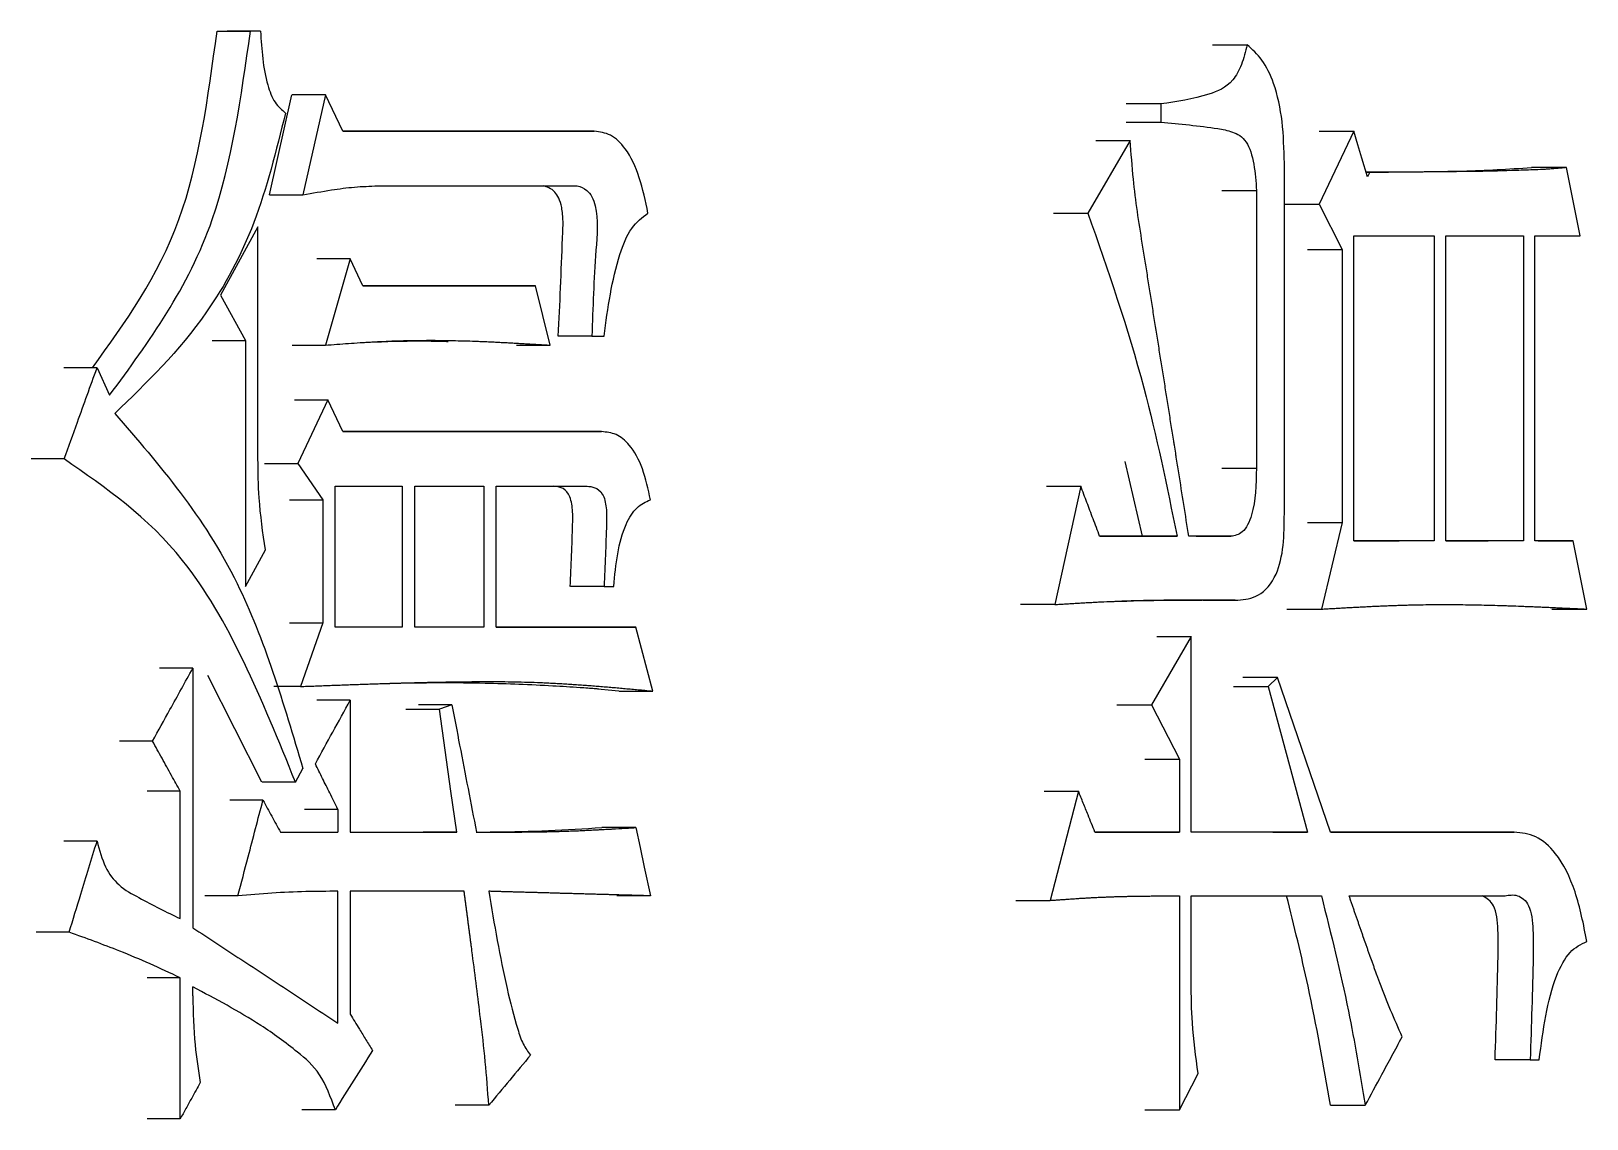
# Model space of a CAD drawing. Header units: millimetres. Extents: x 2136 to 4572, y 748 to 2471.
# Drawn here: x 3176.534 to 3180.233, y 1006.322 to 1008.907 of the extents above; entities that cross this region are included whole.
import ezdxf

# ---------------------------------------------------------------- set-up
doc = ezdxf.new("R2010")
doc.units = ezdxf.units.MM

msp = doc.modelspace()

# ---------------------------------------------------------------- linework, layer by layer
at = {"color": 7, "linetype": 'Continuous', "lineweight": 25}
for p, q in [((3176.9762, 1008.9072), (3177.0553, 1008.9072)), ((3177.0791, 1008.9072), (3177, 1008.9072)), ((3177.0791, 1008.9072), (3177.0553, 1008.9072)), ((3179.3431, 1008.8748), (3179.4253, 1008.8748)), ((3177.1005, 1008.5178), (3177.1537, 1008.7558)), ((3177.2334, 1008.7558), (3177.1541, 1008.7558)), ((3177.2334, 1008.7558), (3177.18, 1008.5178)), ((3177.2748, 1008.6693), (3177.2334, 1008.7558)), ((3179.2199, 1008.7342), (3179.138, 1008.7342)), ((3179.2199, 1008.7342), (3179.2199, 1008.6909)), ((3179.138, 1008.6909), (3179.2199, 1008.6909)), ((3177.8729, 1008.6693), (3177.2748, 1008.6693)), ((3177.2748, 1008.6693), (3177.7924, 1008.6693)), ((3177.7929, 1008.6693), (3177.8729, 1008.6693)), ((3179.1473, 1008.6476), (3179.0466, 1008.4746)), ((3179.0655, 1008.6476), (3179.1473, 1008.6476)), ((3179.5963, 1008.6693), (3179.6789, 1008.6693)), ((3179.6789, 1008.6693), (3179.5964, 1008.4962)), ((3179.5138, 1007.7606), (3179.5138, 1008.5936)), ((3179.7173, 1008.5719), (3179.7085, 1008.5719)), ((3179.7173, 1008.5719), (3179.7118, 1008.5611)), ((3180.1847, 1008.5828), (3180.1013, 1008.5828)), ((3180.2171, 1008.4205), (3180.1847, 1008.5828)), ((3177.3575, 1008.5394), (3177.8322, 1008.5395)), ((3179.3653, 1008.5286), (3179.4475, 1008.5286)), ((3179.4475, 1008.5286), (3179.4475, 1007.8688)), ((3177.1009, 1008.5178), (3177.18, 1008.5178)), ((3179.514, 1008.4962), (3179.5964, 1008.4962)), ((3179.5964, 1008.4962), (3179.6514, 1008.388)), ((3178.965, 1008.4746), (3179.0466, 1008.4746)), ((3177.0731, 1008.4421), (3176.9838, 1008.2798)), ((3177.0731, 1007.8904), (3177.0731, 1008.4421)), ((3179.6789, 1007.6957), (3179.6789, 1008.4205)), ((3179.6789, 1008.4205), (3179.8703, 1008.4205)), ((3179.8703, 1008.4205), (3179.8703, 1007.6957)), ((3179.8975, 1007.6957), (3179.8975, 1008.4205)), ((3179.8975, 1008.4205), (3180.0821, 1008.4205)), ((3180.0821, 1008.4205), (3180.0821, 1007.6957)), ((3180.1092, 1007.6957), (3180.1092, 1008.4205)), ((3180.1092, 1008.4205), (3180.2171, 1008.4205)), ((3179.5689, 1008.388), (3179.6514, 1008.388)), ((3179.6514, 1008.388), (3179.6514, 1007.739)), ((3177.2925, 1008.3664), (3177.2132, 1008.3664)), ((3177.2925, 1008.3664), (3177.2334, 1008.1608)), ((3177.3221, 1008.3015), (3177.2925, 1008.3664)), ((3176.9838, 1008.2798), (3177.0434, 1008.1717)), ((3177.6532, 1008.3015), (3177.7331, 1008.3015)), ((3177.7681, 1008.1608), (3177.7331, 1008.3015)), ((3176.9644, 1008.1717), (3177.0434, 1008.1717)), ((3177.0434, 1008.1717), (3177.0434, 1007.5875)), ((3177.1541, 1008.1608), (3177.2334, 1008.1608)), ((3177.6882, 1008.1608), (3177.7681, 1008.1608)), ((3177.8671, 1008.1825), (3177.7871, 1008.1825)), ((3177.8671, 1008.1825), (3177.8961, 1008.1825)), ((3176.6904, 1008.1067), (3176.6118, 1008.1067)), ((3176.6904, 1008.1067), (3176.7204, 1008.0419)), ((3177.16, 1008.031), (3177.2393, 1008.031)), ((3177.2393, 1008.031), (3177.1682, 1007.8796)), ((3177.2748, 1007.9553), (3177.2393, 1008.031)), ((3177.8903, 1007.9553), (3177.2748, 1007.9553)), ((3177.2748, 1007.9553), (3177.8098, 1007.9553)), ((3177.8103, 1007.9553), (3177.8903, 1007.9553)), ((3176.6122, 1007.8904), (3176.5337, 1007.8904)), ((3177.089, 1007.8796), (3177.1682, 1007.8796)), ((3177.1682, 1007.8796), (3177.2274, 1007.7931)), ((3179.1765, 1007.7065), (3179.1352, 1007.8843)), ((3179.3653, 1007.8688), (3179.4475, 1007.8688)), ((3177.257, 1007.4902), (3177.257, 1007.8255)), ((3177.257, 1007.8255), (3177.4164, 1007.8255)), ((3177.4164, 1007.8255), (3177.4164, 1007.4902)), ((3177.4459, 1007.4902), (3177.4459, 1007.8255)), ((3177.4459, 1007.8255), (3177.6103, 1007.8255)), ((3177.6103, 1007.8255), (3177.6103, 1007.4902)), ((3177.6396, 1007.8255), (3177.8554, 1007.8255)), ((3177.6396, 1007.4902), (3177.6396, 1007.8255)), ((3177.7756, 1007.8255), (3177.8556, 1007.8255)), ((3178.9482, 1007.8255), (3179.0298, 1007.8255)), ((3179.0298, 1007.8255), (3178.968, 1007.5443)), ((3177.1482, 1007.7931), (3177.2274, 1007.7931)), ((3177.2274, 1007.7931), (3177.2274, 1007.501)), ((3179.5689, 1007.739), (3179.6514, 1007.739)), ((3179.6514, 1007.739), (3179.6019, 1007.5335)), ((3179.2588, 1007.7065), (3179.0746, 1007.7065)), ((3179.0746, 1007.7065), (3179.1765, 1007.7065)), ((3179.1768, 1007.7065), (3179.2588, 1007.7065)), ((3179.3866, 1007.7065), (3179.2867, 1007.7065)), ((3179.3044, 1007.7065), (3179.3866, 1007.7065)), ((3179.8703, 1007.6957), (3179.6789, 1007.6957)), ((3179.6789, 1007.6957), (3179.7872, 1007.6957)), ((3179.8703, 1007.6957), (3179.7875, 1007.6957)), ((3180.0821, 1007.6957), (3179.8975, 1007.6957)), ((3179.8975, 1007.6957), (3179.9988, 1007.6957)), ((3180.0821, 1007.6957), (3179.999, 1007.6957)), ((3180.2009, 1007.6957), (3180.1092, 1007.6957)), ((3180.1176, 1007.6957), (3180.2009, 1007.6957)), ((3180.2332, 1007.5335), (3180.2009, 1007.6957)), ((3177.0434, 1007.5875), (3177.0909, 1007.6741)), ((3177.8961, 1007.5875), (3177.8161, 1007.5875)), ((3177.8961, 1007.5875), (3177.9193, 1007.5875)), ((3178.968, 1007.5443), (3178.8865, 1007.5443)), ((3179.3207, 1007.5551), (3179.4032, 1007.5551)), ((3179.5195, 1007.5335), (3179.6019, 1007.5335)), ((3180.1498, 1007.5335), (3180.2332, 1007.5335)), ((3177.1482, 1007.501), (3177.2274, 1007.501)), ((3177.2274, 1007.501), (3177.1741, 1007.3495)), ((3177.4164, 1007.4902), (3177.257, 1007.4902)), ((3177.4164, 1007.4902), (3177.337, 1007.4902)), ((3177.6103, 1007.4902), (3177.4459, 1007.4902)), ((3177.6103, 1007.4902), (3177.5306, 1007.4902)), ((3177.9715, 1007.4902), (3177.6396, 1007.4902)), ((3177.6396, 1007.4902), (3177.8909, 1007.4902)), ((3177.8914, 1007.4902), (3177.9715, 1007.4902)), ((3178.0121, 1007.3387), (3177.9715, 1007.4902)), ((3179.2922, 1007.4686), (3179.1976, 1007.3063)), ((3179.2102, 1007.4686), (3179.2922, 1007.4686)), ((3179.2922, 1007.0034), (3179.2922, 1007.4686)), ((3176.9181, 1007.3928), (3176.8393, 1007.3928)), ((3176.9181, 1007.3928), (3176.9181, 1006.7762)), ((3177.0827, 1007.1224), (3176.954, 1007.3755)), ((3177.1741, 1007.3495), (3177.1107, 1007.3495)), ((3177.9314, 1007.3387), (3177.864, 1007.3445)), ((3179.3929, 1007.3496), (3179.4751, 1007.3496)), ((3179.4972, 1007.3712), (3179.4149, 1007.3712)), ((3179.4972, 1007.3712), (3179.4751, 1007.3496)), ((3179.4751, 1007.3496), (3179.5689, 1007.0034)), ((3179.6239, 1007.0034), (3179.4972, 1007.3712)), ((3177.2925, 1007.3171), (3177.2132, 1007.3171)), ((3177.2925, 1007.3171), (3177.2925, 1007.0034)), ((3177.9319, 1007.3387), (3178.0121, 1007.3387)), ((3177.4251, 1007.2955), (3177.5047, 1007.2955)), ((3177.534, 1007.3063), (3177.4545, 1007.3063)), ((3177.534, 1007.3063), (3177.5047, 1007.2955)), ((3179.1157, 1007.3063), (3179.1976, 1007.3063)), ((3179.1976, 1007.3063), (3179.2644, 1007.1765)), ((3176.8224, 1007.2197), (3176.7437, 1007.2197)), ((3179.1824, 1007.1765), (3179.2644, 1007.1765)), ((3179.2644, 1007.1765), (3179.2644, 1007.0034)), ((3177.1622, 1007.1224), (3177.18, 1007.1548)), ((3176.8882, 1007.1007), (3176.8094, 1007.1007)), ((3176.8882, 1006.7978), (3176.8882, 1007.1007)), ((3178.9426, 1007.1008), (3179.0242, 1007.1008)), ((3179.0242, 1007.1008), (3178.9568, 1006.8411)), ((3177.085, 1007.0791), (3177.006, 1007.0791)), ((3177.2629, 1007.0575), (3177.1837, 1007.0575)), ((3177.2629, 1007.0575), (3177.2629, 1007.0034)), ((3177.9715, 1007.0142), (3177.8909, 1007.0142)), ((3176.6904, 1006.9818), (3176.6115, 1006.9818)), ((3177.1266, 1007.0034), (3177.2629, 1007.0034)), ((3177.1837, 1007.0034), (3177.2629, 1007.0034)), ((3177.2925, 1007.0034), (3177.5458, 1007.0034)), ((3177.5458, 1007.0034), (3177.4662, 1007.0034)), ((3179.2644, 1007.0034), (3179.0634, 1007.0034)), ((3179.0634, 1007.0034), (3179.1821, 1007.0034)), ((3179.1824, 1007.0034), (3179.2644, 1007.0034)), ((3179.5689, 1007.0034), (3179.2922, 1007.0034)), ((3179.4865, 1007.0034), (3179.5689, 1007.0034)), ((3180.0605, 1007.0034), (3179.6239, 1007.0034)), ((3179.6239, 1007.0034), (3179.9771, 1007.0034)), ((3179.9773, 1007.0034), (3180.0605, 1007.0034)), ((3177.0255, 1006.8519), (3176.9465, 1006.8519)), ((3177.2629, 1006.5491), (3177.2629, 1006.8628)), ((3177.5634, 1006.8628), (3177.2925, 1006.8628)), ((3177.2925, 1006.8628), (3177.2925, 1006.5707)), ((3178.0063, 1006.852), (3177.9261, 1006.852)), ((3178.8753, 1006.8411), (3178.9568, 1006.8411)), ((3179.2644, 1006.852), (3179.2644, 1006.3436)), ((3179.2922, 1006.852), (3179.6019, 1006.852)), ((3179.2922, 1006.6464), (3179.2922, 1006.852)), ((3179.6679, 1006.852), (3180.0388, 1006.852)), ((3179.9555, 1006.852), (3180.0388, 1006.852)), ((3176.6242, 1006.7654), (3176.5457, 1006.7654)), ((3176.8882, 1006.6572), (3176.8094, 1006.6572)), ((3176.8882, 1006.3219), (3176.8882, 1006.6572)), ((3176.9181, 1006.614), (3176.9181, 1006.6356)), ((3180.0983, 1006.4626), (3180.0152, 1006.4626)), ((3180.0983, 1006.4626), (3180.12, 1006.4626)), ((3179.2644, 1006.3436), (3179.3089, 1006.4301)), ((3177.622, 1006.3544), (3177.5423, 1006.3544)), ((3179.6234, 1006.3544), (3179.7063, 1006.3544)), ((3176.8882, 1006.3219), (3176.8094, 1006.3219)), ((3177.2571, 1006.3436), (3177.1778, 1006.3436)), ((3179.1824, 1006.3436), (3179.2644, 1006.3436))]:
    msp.add_line(p, q, dxfattribs=at)
at = {"color": 7, "linetype": 'Continuous', "lineweight": 25, "flags": 128}
for points in [[(3179.7118, 1008.5611), (3179.6984, 1008.605), (3179.6886, 1008.6372), (3179.6789, 1008.6693)], [(3177.5458, 1007.0034), (3177.5321, 1007.1007), (3177.5184, 1007.1981), (3177.5047, 1007.2955)], [(3177.1622, 1007.1224), (3177.1269, 1007.1224), (3177.1048, 1007.1224), (3177.0831, 1007.1224)], [(3177.9715, 1007.0142), (3177.9816, 1006.9672), (3177.9917, 1006.9202), (3178.0063, 1006.852)]]:
    msp.add_lwpolyline(points, dxfattribs=at)
at = {"color": 7, "linetype": 'Continuous', "lineweight": 25}
for points, knots in [([(3176.6793, 1008.1067), (3176.7575, 1008.2151), (3176.9112, 1008.4282), (3176.9545, 1008.7494), (3176.9758, 1008.9072)], [0, 0, 0, 0, 0.508538, 1, 1, 1, 1]), ([(3176.7204, 1008.0419), (3176.814, 1008.1692), (3176.984, 1008.4004), (3177.0331, 1008.7501), (3177.0553, 1008.9072)], [0, 0, 0, 0, 0.550671, 1, 1, 1, 1]), ([(3176.9758, 1008.9072), (3176.9803, 1008.9072), (3176.9882, 1008.9072), (3176.9961, 1008.9072), (3176.9996, 1008.9072)], [0, 0, 0, 0, 0.56, 1, 1, 1, 1]), ([(3177.0791, 1008.9072), (3177.0819, 1008.8632), (3177.0859, 1008.8023), (3177.1118, 1008.7354), (3177.1297, 1008.7201), (3177.1385, 1008.7125)], [0, 0, 0, 0, 0.571542, 0.789948, 1, 1, 1, 1]), ([(3179.4253, 1008.8748), (3179.4214, 1008.8585), (3179.4137, 1008.8264), (3179.3845, 1008.7756), (3179.3158, 1008.7483), (3179.2579, 1008.7398), (3179.2199, 1008.7342)], [0, 0, 0, 0, 0.127818, 0.252018, 0.508407, 1, 1, 1, 1]), ([(3179.5138, 1008.5936), (3179.5129, 1008.6266), (3179.5112, 1008.6923), (3179.493, 1008.7786), (3179.4624, 1008.8418), (3179.4376, 1008.8639), (3179.4253, 1008.8748)], [0, 0, 0, 0, 0.2887937, 0.5729304, 0.7895926, 1, 1, 1, 1]), ([(3177.1385, 1008.7125), (3177.1164, 1008.623), (3177.0727, 1008.4461), (3176.9346, 1008.1926), (3176.8087, 1008.0717), (3176.7325, 1007.9986)], [0, 0, 0, 0, 0.288018, 0.569196, 1, 1, 1, 1]), ([(3179.2199, 1008.6909), (3179.2653, 1008.6866), (3179.3226, 1008.6813), (3179.3902, 1008.6697), (3179.4257, 1008.6504), (3179.4433, 1008.5908), (3179.4461, 1008.5495), (3179.4475, 1008.5286)], [0, 0, 0, 0, 0.489877, 0.617073, 0.743751, 0.869803, 1, 1, 1, 1]), ([(3178.0005, 1008.4746), (3177.9945, 1008.5034), (3177.9828, 1008.5602), (3177.9519, 1008.6266), (3177.9126, 1008.6643), (3177.886, 1008.6676), (3177.8729, 1008.6693)], [0, 0, 0, 0, 0.291495, 0.574413, 0.789057, 1, 1, 1, 1]), ([(3179.2867, 1007.7065), (3179.2787, 1007.7568), (3179.2698, 1007.8133), (3179.2598, 1007.876), (3179.2574, 1007.8917), (3179.2549, 1007.9074), (3179.2529, 1007.92), (3179.2504, 1007.9357), (3179.2469, 1007.9576), (3179.2419, 1007.989), (3179.237, 1008.0204), (3179.232, 1008.0518), (3179.228, 1008.0769), (3179.223, 1008.1083), (3179.219, 1008.1334), (3179.212, 1008.1773), (3179.206, 1008.215), (3179.199, 1008.2589), (3179.195, 1008.284), (3179.19, 1008.3154), (3179.186, 1008.3404), (3179.181, 1008.3718), (3179.1699, 1008.4408), (3179.1555, 1008.5341), (3179.1495, 1008.6168), (3179.1473, 1008.6476)], [0, 0, 0, 0, 0.160709, 0.180798, 0.200887, 0.210931, 0.23102, 0.241064, 0.261152, 0.30133, 0.341507, 0.361596, 0.401773, 0.421862, 0.462039, 0.482128, 0.562482, 0.582571, 0.622748, 0.642837, 0.683014, 0.703103, 0.74328, 0.904095, 1, 1, 1, 1]), ([(3179.7092, 1008.5722), (3179.7149, 1008.5722), (3179.7521, 1008.5723), (3179.7969, 1008.5726), (3179.8675, 1008.5735), (3179.9614, 1008.5745), (3180.0468, 1008.5795), (3180.1013, 1008.5828)], [0, 0, 0, 0, 0.0431296, 0.2823119, 0.3421073, 0.5812899, 1, 1, 1, 1]), ([(3180.1847, 1008.5828), (3180.1829, 1008.5826), (3180.1791, 1008.5823), (3180.1734, 1008.5818), (3180.1659, 1008.5811), (3180.1584, 1008.5805), (3180.1508, 1008.5799), (3180.1452, 1008.5795), (3180.1376, 1008.579), (3180.1301, 1008.5785), (3180.1169, 1008.5778), (3180.0923, 1008.577), (3180.0393, 1008.5752), (3179.9786, 1008.5736), (3179.9254, 1008.5732), (3179.8987, 1008.5729), (3179.8835, 1008.5727), (3179.8721, 1008.5726), (3179.8625, 1008.5725), (3179.853, 1008.5725), (3179.8454, 1008.5724), (3179.8377, 1008.5724), (3179.8301, 1008.5723), (3179.8225, 1008.5723), (3179.8148, 1008.5722), (3179.8091, 1008.5722), (3179.8015, 1008.5722), (3179.7938, 1008.5721), (3179.7862, 1008.5721), (3179.7785, 1008.5721), (3179.7709, 1008.5721), (3179.7632, 1008.572), (3179.7575, 1008.572), (3179.7527, 1008.572), (3179.7479, 1008.572), (3179.7441, 1008.572), (3179.7403, 1008.572), (3179.7374, 1008.572), (3179.7336, 1008.572), (3179.7297, 1008.572), (3179.7259, 1008.5719), (3179.7221, 1008.5719), (3179.7192, 1008.5719), (3179.7173, 1008.5719)], [0, 0, 0, 0, 0.012194, 0.024389, 0.036583, 0.060972, 0.073167, 0.085361, 0.097556, 0.121945, 0.134139, 0.182918, 0.280473, 0.475585, 0.573141, 0.621919, 0.646308, 0.670697, 0.695086, 0.70728, 0.731669, 0.743863, 0.756058, 0.780447, 0.792641, 0.804836, 0.81703, 0.841419, 0.853613, 0.865808, 0.890197, 0.902391, 0.914586, 0.92678, 0.932877, 0.945072, 0.951169, 0.957266, 0.963363, 0.975558, 0.981655, 0.987752, 1, 1, 1, 1]), ([(3177.18, 1008.5178), (3177.2027, 1008.5221), (3177.2436, 1008.5297), (3177.3028, 1008.5374), (3177.3392, 1008.5388), (3177.3575, 1008.5394)], [0, 0, 0, 0, 0.38409, 0.691775, 1, 1, 1, 1]), ([(3177.7866, 1008.1825), (3177.7888, 1008.2207), (3177.7934, 1008.2981), (3177.7959, 1008.3891), (3177.7993, 1008.4527), (3177.7969, 1008.486), (3177.7894, 1008.5099), (3177.7789, 1008.5268), (3177.7656, 1008.5349), (3177.7561, 1008.5381), (3177.7518, 1008.5395)], [0, 0, 0, 0, 0.2869683, 0.5805964, 0.6801532, 0.7640188, 0.8265218, 0.8781764, 0.9439894, 1, 1, 1, 1]), ([(3177.8322, 1008.5395), (3177.8402, 1008.537), (3177.8531, 1008.533), (3177.868, 1008.5146), (3177.8837, 1008.4683), (3177.8729, 1008.3509), (3177.8694, 1008.2495), (3177.8671, 1008.1825)], [0, 0, 0, 0, 0.101343, 0.162893, 0.226662, 0.489518, 1, 1, 1, 1]), ([(3177.8961, 1008.1825), (3177.9052, 1008.2491), (3177.9178, 1008.3412), (3177.9587, 1008.4434), (3177.9868, 1008.4643), (3178.0005, 1008.4746)], [0, 0, 0, 0, 0.571986, 0.790496, 1, 1, 1, 1]), ([(3179.0466, 1008.4746), (3179.0941, 1008.3387), (3179.1793, 1008.0946), (3179.2344, 1007.8258), (3179.2588, 1007.7065)], [0, 0, 0, 0, 0.556567, 1, 1, 1, 1]), ([(3177.7331, 1008.3015), (3177.6337, 1008.3015), (3177.4972, 1008.3015), (3177.3595, 1008.3015), (3177.3221, 1008.3015)], [0, 0, 0, 0, 0.728341, 1, 1, 1, 1]), ([(3177.3221, 1008.3015), (3177.3956, 1008.3015), (3177.5063, 1008.3015), (3177.616, 1008.3015), (3177.6528, 1008.3015)], [0, 0, 0, 0, 0.664139, 1, 1, 1, 1]), ([(3177.2334, 1008.1608), (3177.2517, 1008.1623), (3177.2793, 1008.1644), (3177.3114, 1008.1666), (3177.3275, 1008.1676), (3177.3435, 1008.1686), (3177.3917, 1008.1712), (3177.4558, 1008.1727), (3177.5288, 1008.1721), (3177.5676, 1008.1711), (3177.5904, 1008.1703), (3177.5972, 1008.17), (3177.6063, 1008.1697), (3177.6154, 1008.1693), (3177.6245, 1008.1689), (3177.6313, 1008.1686), (3177.6381, 1008.1682), (3177.6472, 1008.1678), (3177.6563, 1008.1673), (3177.6654, 1008.1669), (3177.6722, 1008.1665), (3177.6813, 1008.166), (3177.6904, 1008.1655), (3177.7017, 1008.1648), (3177.7131, 1008.1642), (3177.7267, 1008.1634), (3177.745, 1008.1623), (3177.7588, 1008.1614), (3177.7681, 1008.1608)], [0, 0, 0, 0, 0.1024398, 0.1536597, 0.1792697, 0.1920747, 0.2432948, 0.4481938, 0.5506355, 0.6530768, 0.6658817, 0.6786867, 0.6914917, 0.7171016, 0.7299066, 0.7427115, 0.7555165, 0.7683215, 0.7939314, 0.8067364, 0.8195413, 0.8323463, 0.8579562, 0.8707612, 0.8963711, 0.9219811, 0.947591, 1, 1, 1, 1]), ([(3177.3204, 1008.1672), (3177.3215, 1008.1672), (3177.3306, 1008.1676), (3177.4189, 1008.1712), (3177.4743, 1008.1709), (3177.5126, 1008.1702), (3177.5206, 1008.1699), (3177.5255, 1008.1697)], [0, 0, 0, 0, 0.061722, 0.491152, 0.730794, 0.835184, 1, 1, 1, 1]), ([(3176.6122, 1007.8904), (3176.6227, 1007.9194), (3176.641, 1007.97), (3176.667, 1008.0421), (3176.6826, 1008.0852), (3176.6904, 1008.1067)], [0, 0, 0, 0, 0.402386, 0.701193, 1, 1, 1, 1]), ([(3176.7325, 1007.9986), (3176.8386, 1007.8761), (3177.0313, 1007.654), (3177.1339, 1007.3095), (3177.18, 1007.1548)], [0, 0, 0, 0, 0.551113, 1, 1, 1, 1]), ([(3178.0063, 1007.7931), (3178.0009, 1007.8184), (3177.9904, 1007.8682), (3177.9607, 1007.9233), (3177.9252, 1007.952), (3177.9019, 1007.9542), (3177.8903, 1007.9553)], [0, 0, 0, 0, 0.291879, 0.573778, 0.788361, 1, 1, 1, 1]), ([(3177.1622, 1007.1224), (3177.0828, 1007.3178), (3176.9433, 1007.6609), (3176.7118, 1007.8214), (3176.6122, 1007.8904)], [0, 0, 0, 0, 0.569597, 1, 1, 1, 1]), ([(3177.0909, 1007.6741), (3177.0849, 1007.7151), (3177.0744, 1007.7863), (3177.0735, 1007.8595), (3177.0731, 1007.8904)], [0, 0, 0, 0, 0.576908, 1, 1, 1, 1]), ([(3179.4475, 1007.8688), (3179.4466, 1007.8297), (3179.4454, 1007.7808), (3179.4272, 1007.7333), (3179.411, 1007.7108), (3179.3961, 1007.7082), (3179.3866, 1007.7065)], [0, 0, 0, 0, 0.51629, 0.647429, 0.774862, 1, 1, 1, 1]), ([(3177.8156, 1007.5875), (3177.8178, 1007.6368), (3177.8206, 1007.699), (3177.8223, 1007.7732), (3177.814, 1007.8097), (3177.7942, 1007.8241), (3177.7813, 1007.825), (3177.775, 1007.8255)], [0, 0, 0, 0, 0.513666, 0.647616, 0.773872, 0.888864, 1, 1, 1, 1]), ([(3177.8554, 1007.8255), (3177.8618, 1007.825), (3177.8746, 1007.8241), (3177.8945, 1007.8097), (3177.9028, 1007.7732), (3177.9011, 1007.699), (3177.8983, 1007.6368), (3177.8961, 1007.5875)], [0, 0, 0, 0, 0.111245, 0.226323, 0.352571, 0.486481, 1, 1, 1, 1]), ([(3179.0746, 1007.7065), (3179.0694, 1007.7205), (3179.0593, 1007.7472), (3179.0443, 1007.7869), (3179.0346, 1007.8127), (3179.0298, 1007.8255)], [0, 0, 0, 0, 0.350984, 0.675491, 1, 1, 1, 1]), ([(3177.9193, 1007.5875), (3177.9217, 1007.6137), (3177.9263, 1007.6655), (3177.9441, 1007.7322), (3177.9729, 1007.7783), (3177.9953, 1007.7882), (3178.0063, 1007.7931)], [0, 0, 0, 0, 0.2904, 0.575151, 0.790821, 1, 1, 1, 1]), ([(3179.4032, 1007.5551), (3179.4198, 1007.5566), (3179.4534, 1007.5595), (3179.4963, 1007.6076), (3179.5135, 1007.6851), (3179.5137, 1007.7353), (3179.5138, 1007.7606)], [0, 0, 0, 0, 0.26803, 0.540931, 0.767912, 1, 1, 1, 1]), ([(3178.968, 1007.5443), (3178.9724, 1007.5445), (3178.9789, 1007.545), (3178.9875, 1007.5455), (3178.994, 1007.5459), (3179.0005, 1007.5463), (3179.007, 1007.5467), (3179.0135, 1007.5471), (3179.0222, 1007.5476), (3179.033, 1007.5483), (3179.046, 1007.549), (3179.059, 1007.5497), (3179.0849, 1007.5511), (3179.1108, 1007.5523), (3179.1367, 1007.5532), (3179.1497, 1007.5536), (3179.1626, 1007.554), (3179.1756, 1007.5543), (3179.1885, 1007.5546), (3179.2057, 1007.5549), (3179.2229, 1007.5551), (3179.2401, 1007.5553), (3179.253, 1007.5554), (3179.2659, 1007.5555), (3179.2788, 1007.5555), (3179.2896, 1007.5555), (3179.2982, 1007.5555), (3179.3046, 1007.5555), (3179.311, 1007.5555), (3179.3175, 1007.5555), (3179.3239, 1007.5555), (3179.3303, 1007.5555), (3179.3368, 1007.5555), (3179.3432, 1007.5554), (3179.3518, 1007.5554), (3179.3603, 1007.5553), (3179.3689, 1007.5553), (3179.3753, 1007.5553), (3179.3807, 1007.5552), (3179.385, 1007.5552), (3179.3882, 1007.5552), (3179.3914, 1007.5552), (3179.3946, 1007.5552), (3179.3985, 1007.5551), (3179.4014, 1007.5551), (3179.4032, 1007.5551)], [0, 0, 0, 0, 0.0297, 0.04455, 0.0594, 0.07425, 0.0891, 0.10395, 0.1188, 0.1485, 0.1782, 0.2079, 0.237599, 0.3564, 0.3861, 0.4158, 0.4455, 0.4752, 0.5049, 0.5346, 0.594, 0.6237, 0.6534, 0.6831, 0.7128, 0.742499, 0.757349, 0.772199, 0.787049, 0.801899, 0.816749, 0.831599, 0.846449, 0.861299, 0.876149, 0.905849, 0.920699, 0.935549, 0.950399, 0.957824, 0.965249, 0.972674, 0.980099, 0.987524, 1, 1, 1, 1]), ([(3179.0784, 1007.5507), (3179.1189, 1007.5521), (3179.1808, 1007.5543), (3179.2653, 1007.555), (3179.3019, 1007.5551), (3179.3158, 1007.5551), (3179.3184, 1007.5551), (3179.318, 1007.5551), (3179.318, 1007.5551)], [0, 0, 0, 0, 0.522535, 0.798849, 0.953458, 0.983824, 0.997934, 1, 1, 1, 1]), ([(3179.6019, 1007.5335), (3179.6062, 1007.5337), (3179.6126, 1007.5341), (3179.6211, 1007.5346), (3179.6275, 1007.5349), (3179.6338, 1007.5353), (3179.6402, 1007.5357), (3179.6466, 1007.536), (3179.653, 1007.5364), (3179.6593, 1007.5368), (3179.6657, 1007.5371), (3179.6721, 1007.5375), (3179.6785, 1007.5378), (3179.6848, 1007.5381), (3179.6912, 1007.5385), (3179.6975, 1007.5388), (3179.7039, 1007.5391), (3179.7103, 1007.5395), (3179.7188, 1007.5399), (3179.7294, 1007.5404), (3179.7421, 1007.5409), (3179.7548, 1007.5415), (3179.7675, 1007.542), (3179.7802, 1007.5424), (3179.7929, 1007.5428), (3179.8056, 1007.5432), (3179.8309, 1007.5438), (3179.8563, 1007.5442), (3179.8816, 1007.5443), (3179.8942, 1007.5444), (3179.9111, 1007.5443), (3179.9321, 1007.5442), (3179.9574, 1007.5438), (3179.9826, 1007.5433), (3180.0078, 1007.5427), (3180.0288, 1007.5421), (3180.0498, 1007.5415), (3180.0665, 1007.5409), (3180.0833, 1007.5402), (3180.0958, 1007.5397), (3180.1084, 1007.5392), (3180.1188, 1007.5388), (3180.1272, 1007.5384), (3180.1335, 1007.5381), (3180.1397, 1007.5379), (3180.146, 1007.5376), (3180.1523, 1007.5373), (3180.1585, 1007.537), (3180.1648, 1007.5367), (3180.1711, 1007.5364), (3180.1773, 1007.5361), (3180.1836, 1007.5358), (3180.1898, 1007.5355), (3180.1951, 1007.5353), (3180.1992, 1007.5351), (3180.2023, 1007.535), (3180.2055, 1007.5348), (3180.2086, 1007.5347), (3180.2117, 1007.5345), (3180.2148, 1007.5344), (3180.218, 1007.5342), (3180.2211, 1007.5341), (3180.2242, 1007.5339), (3180.2283, 1007.5337), (3180.2313, 1007.5336), (3180.2332, 1007.5335)], [0, 0, 0, 0, 0.020012, 0.030018, 0.040024, 0.050031, 0.060037, 0.070043, 0.080049, 0.090055, 0.100061, 0.110067, 0.120073, 0.130079, 0.140086, 0.150092, 0.160098, 0.170104, 0.18011, 0.200122, 0.220134, 0.240147, 0.260159, 0.280171, 0.300183, 0.320196, 0.340208, 0.420258, 0.44027, 0.460282, 0.480294, 0.520319, 0.560343, 0.600368, 0.640392, 0.680417, 0.700429, 0.740454, 0.760466, 0.780478, 0.80049, 0.820502, 0.830509, 0.840515, 0.850521, 0.860527, 0.870533, 0.880539, 0.890545, 0.900551, 0.910557, 0.920564, 0.93057, 0.940576, 0.945579, 0.950582, 0.955585, 0.960588, 0.965591, 0.970594, 0.975597, 0.9806, 0.985603, 0.990606, 1, 1, 1, 1]), ([(3176.8224, 1007.2197), (3176.8362, 1007.2447), (3176.8591, 1007.286), (3176.891, 1007.3437), (3176.9091, 1007.3764), (3176.9181, 1007.3928)], [0, 0, 0, 0, 0.432644, 0.716322, 1, 1, 1, 1]), ([(3177.1741, 1007.3495), (3177.1793, 1007.3497), (3177.1899, 1007.3501), (3177.2056, 1007.3507), (3177.2214, 1007.3513), (3177.2372, 1007.3519), (3177.2503, 1007.3524), (3177.2634, 1007.3529), (3177.2739, 1007.3533), (3177.2844, 1007.3537), (3177.2922, 1007.354), (3177.2988, 1007.3542), (3177.308, 1007.3545), (3177.3171, 1007.3548), (3177.3276, 1007.3552), (3177.3355, 1007.3555), (3177.3459, 1007.3558), (3177.3564, 1007.3562), (3177.3695, 1007.3566), (3177.38, 1007.3569), (3177.3904, 1007.3572), (3177.397, 1007.3574), (3177.4035, 1007.3576), (3177.41, 1007.3578), (3177.4166, 1007.358), (3177.4231, 1007.3582), (3177.4296, 1007.3583), (3177.4361, 1007.3585), (3177.4427, 1007.3587), (3177.4492, 1007.3589), (3177.4557, 1007.359), (3177.4622, 1007.3592), (3177.4688, 1007.3593), (3177.4753, 1007.3595), (3177.4818, 1007.3596), (3177.4961, 1007.3599), (3177.5509, 1007.361), (3177.6237, 1007.3617), (3177.6963, 1007.3606), (3177.7326, 1007.3594), (3177.7533, 1007.3586), (3177.7688, 1007.3578), (3177.7843, 1007.357), (3177.7998, 1007.3561), (3177.8127, 1007.3553), (3177.8256, 1007.3545), (3177.8385, 1007.3536), (3177.8514, 1007.3527), (3177.8643, 1007.3517), (3177.8771, 1007.3507), (3177.8926, 1007.3494), (3177.9054, 1007.3484), (3177.9183, 1007.3473), (3177.9312, 1007.3461), (3177.944, 1007.345), (3177.9569, 1007.3438), (3177.9697, 1007.3427), (3177.9825, 1007.3415), (3177.9967, 1007.3402), (3178.0057, 1007.3393), (3178.0121, 1007.3387)], [0, 0, 0, 0, 0.018603, 0.037206, 0.055809, 0.074412, 0.093015, 0.102316, 0.120919, 0.130221, 0.139522, 0.148824, 0.153474, 0.172077, 0.181379, 0.19068, 0.199982, 0.218585, 0.227886, 0.246489, 0.255791, 0.265092, 0.269743, 0.279044, 0.288346, 0.292997, 0.302298, 0.311599, 0.31625, 0.325552, 0.334853, 0.339504, 0.348805, 0.358107, 0.362758, 0.372059, 0.409265, 0.558092, 0.632505, 0.669711, 0.688314, 0.706917, 0.72552, 0.744123, 0.762726, 0.772028, 0.790631, 0.809233, 0.818535, 0.837138, 0.855741, 0.874344, 0.883645, 0.902248, 0.920851, 0.930153, 0.948756, 0.967359, 0.97666, 1, 1, 1, 1]), ([(3177.3834, 1007.357), (3177.3834, 1007.357), (3177.3834, 1007.357), (3177.4628, 1007.359), (3177.594, 1007.3596), (3177.7445, 1007.3535), (3177.8301, 1007.3481), (3177.8666, 1007.3455), (3177.8791, 1007.3446), (3177.8842, 1007.3442), (3177.8839, 1007.3443), (3177.8839, 1007.3443)], [0, 0, 0, 0, 0.005956, 0.09253, 0.479471, 0.775614, 0.898514, 0.970424, 0.985739, 0.999253, 1, 1, 1, 1]), ([(3177.2097, 1007.1656), (3177.2235, 1007.1909), (3177.2511, 1007.2414), (3177.2787, 1007.2919), (3177.2925, 1007.3171)], [0, 0, 0, 0, 0.5, 1, 1, 1, 1]), ([(3177.534, 1007.3063), (3177.5403, 1007.2742), (3177.5531, 1007.2077), (3177.5727, 1007.1068), (3177.586, 1007.0379), (3177.5927, 1007.0034)], [0, 0, 0, 0, 0.317295, 0.658647, 1, 1, 1, 1]), ([(3176.8882, 1007.1007), (3176.8813, 1007.1132), (3176.8669, 1007.1393), (3176.845, 1007.179), (3176.8299, 1007.2061), (3176.8224, 1007.2197)], [0, 0, 0, 0, 0.314652, 0.657325, 1, 1, 1, 1]), ([(3177.2629, 1007.0575), (3177.2565, 1007.0705), (3177.2444, 1007.0951), (3177.2267, 1007.1311), (3177.2153, 1007.1541), (3177.2097, 1007.1656)], [0, 0, 0, 0, 0.36195, 0.680974, 1, 1, 1, 1]), ([(3179.0634, 1007.0034), (3179.0579, 1007.017), (3179.0486, 1007.0401), (3179.0356, 1007.0725), (3179.028, 1007.0914), (3179.0242, 1007.1008)], [0, 0, 0, 0, 0.419954, 0.709976, 1, 1, 1, 1]), ([(3177.0255, 1006.8519), (3177.0336, 1006.8829), (3177.0476, 1006.9362), (3177.0674, 1007.0119), (3177.0791, 1007.0567), (3177.085, 1007.0791)], [0, 0, 0, 0, 0.4083, 0.70415, 1, 1, 1, 1]), ([(3177.085, 1007.0791), (3177.0919, 1007.0665), (3177.1058, 1007.0412), (3177.1197, 1007.016), (3177.1266, 1007.0034)], [0, 0, 0, 0, 0.5000008, 1, 1, 1, 1]), ([(3177.5916, 1007.0037), (3177.6064, 1007.0037), (3177.664, 1007.0037), (3177.7638, 1007.0067), (3177.8486, 1007.0117), (3177.8909, 1007.0142)], [0, 0, 0, 0, 0.147579, 0.573728, 1, 1, 1, 1]), ([(3177.5927, 1007.0034), (3177.6339, 1007.0034), (3177.6764, 1007.0033), (3177.7213, 1007.0039), (3177.7277, 1007.0039), (3177.7341, 1007.004), (3177.7405, 1007.0041), (3177.7457, 1007.0042), (3177.7521, 1007.0043), (3177.7572, 1007.0044), (3177.7636, 1007.0046), (3177.7687, 1007.0047), (3177.7751, 1007.0048), (3177.7815, 1007.005), (3177.7918, 1007.0053), (3177.8007, 1007.0056), (3177.8097, 1007.0059), (3177.8161, 1007.0061), (3177.8225, 1007.0064), (3177.8289, 1007.0066), (3177.8353, 1007.0069), (3177.843, 1007.0072), (3177.8506, 1007.0076), (3177.857, 1007.0079), (3177.8634, 1007.0082), (3177.8698, 1007.0085), (3177.8762, 1007.0088), (3177.8813, 1007.0091), (3177.8864, 1007.0094), (3177.8915, 1007.0096), (3177.8979, 1007.01), (3177.9043, 1007.0103), (3177.9106, 1007.0107), (3177.917, 1007.011), (3177.931, 1007.0118), (3177.9496, 1007.0129), (3177.9657, 1007.0139), (3177.9715, 1007.0142)], [0, 0, 0, 0, 0.32454, 0.334682, 0.354966, 0.37525, 0.385391, 0.405675, 0.415817, 0.436101, 0.446242, 0.466526, 0.476668, 0.496952, 0.517235, 0.557803, 0.567945, 0.588228, 0.608512, 0.618654, 0.638938, 0.659221, 0.679505, 0.699789, 0.709931, 0.730214, 0.750498, 0.76064, 0.770782, 0.791065, 0.801207, 0.821491, 0.841775, 0.851916, 0.8722, 0.953335, 1, 1, 1, 1]), ([(3176.6242, 1006.7654), (3176.6334, 1006.7955), (3176.6491, 1006.8467), (3176.6711, 1006.9188), (3176.684, 1006.9608), (3176.6904, 1006.9818)], [0, 0, 0, 0, 0.417909, 0.708955, 1, 1, 1, 1]), ([(3176.6904, 1006.9818), (3176.6962, 1006.9604), (3176.7076, 1006.9185), (3176.7442, 1006.8714), (3176.7902, 1006.848), (3176.839, 1006.8213), (3176.8718, 1006.8057), (3176.8882, 1006.7978)], [0, 0, 0, 0, 0.178456, 0.349692, 0.567005, 0.783635, 1, 1, 1, 1]), ([(3180.2332, 1006.7438), (3180.2252, 1006.7843), (3180.2095, 1006.864), (3180.1654, 1006.9523), (3180.1124, 1006.9979), (3180.0777, 1007.0016), (3180.0605, 1007.0034)], [0, 0, 0, 0, 0.291847, 0.573788, 0.788346, 1, 1, 1, 1]), ([(3177.2629, 1006.8628), (3177.2376, 1006.8627), (3177.1855, 1006.8626), (3177.1063, 1006.8588), (3177.0524, 1006.8542), (3177.0255, 1006.8519)], [0, 0, 0, 0, 0.320269, 0.660054, 1, 1, 1, 1]), ([(3177.622, 1006.3544), (3177.6195, 1006.3889), (3177.6145, 1006.4579), (3177.6004, 1006.5767), (3177.5889, 1006.6675), (3177.5812, 1006.7273), (3177.5795, 1006.74), (3177.5783, 1006.7494), (3177.5771, 1006.7589), (3177.576, 1006.7667), (3177.575, 1006.7746), (3177.5742, 1006.7809), (3177.5731, 1006.7888), (3177.5721, 1006.7966), (3177.5711, 1006.8045), (3177.57, 1006.8124), (3177.569, 1006.8203), (3177.568, 1006.8281), (3177.5669, 1006.836), (3177.5659, 1006.8439), (3177.5646, 1006.8533), (3177.5638, 1006.8596), (3177.5634, 1006.8628)], [0, 0, 0, 0, 0.201249, 0.402512, 0.701241, 0.738586, 0.757258, 0.77593, 0.794603, 0.813275, 0.822611, 0.841284, 0.85062, 0.869292, 0.887965, 0.897301, 0.915973, 0.934645, 0.943982, 0.962654, 0.981327, 1, 1, 1, 1]), ([(3178.0063, 1006.852), (3178.0045, 1006.852), (3178.0017, 1006.8521), (3177.998, 1006.8522), (3177.9943, 1006.8523), (3177.9897, 1006.8524), (3177.9842, 1006.8526), (3177.9786, 1006.8527), (3177.9731, 1006.8529), (3177.9676, 1006.853), (3177.962, 1006.8532), (3177.9565, 1006.8534), (3177.9509, 1006.8535), (3177.9454, 1006.8537), (3177.9399, 1006.8538), (3177.9325, 1006.854), (3177.9251, 1006.8542), (3177.9177, 1006.8544), (3177.9121, 1006.8546), (3177.9066, 1006.8548), (3177.901, 1006.8549), (3177.8955, 1006.8551), (3177.8899, 1006.8552), (3177.8844, 1006.8554), (3177.8788, 1006.8555), (3177.8733, 1006.8557), (3177.8677, 1006.8558), (3177.8622, 1006.856), (3177.8548, 1006.8562), (3177.8473, 1006.8564), (3177.8399, 1006.8566), (3177.8344, 1006.8568), (3177.8288, 1006.8569), (3177.8233, 1006.8571), (3177.8177, 1006.8573), (3177.8121, 1006.8574), (3177.8066, 1006.8576), (3177.801, 1006.8577), (3177.7954, 1006.8579), (3177.7899, 1006.858), (3177.7824, 1006.8582), (3177.775, 1006.8585), (3177.7676, 1006.8587), (3177.762, 1006.8588), (3177.7564, 1006.859), (3177.7509, 1006.8591), (3177.7453, 1006.8593), (3177.7397, 1006.8595), (3177.7341, 1006.8596), (3177.7286, 1006.8598), (3177.723, 1006.8599), (3177.7174, 1006.8601), (3177.7118, 1006.8602), (3177.7044, 1006.8605), (3177.697, 1006.8607), (3177.6895, 1006.8609), (3177.6839, 1006.861), (3177.6783, 1006.8612), (3177.6728, 1006.8613), (3177.6672, 1006.8615), (3177.6616, 1006.8617), (3177.656, 1006.8618), (3177.6504, 1006.862), (3177.6448, 1006.8621), (3177.6392, 1006.8623), (3177.6316, 1006.8625), (3177.6259, 1006.8627), (3177.622, 1006.8628)], [0, 0, 0, 0, 0.014477, 0.021715, 0.028953, 0.043429, 0.057906, 0.072382, 0.086858, 0.101335, 0.115811, 0.130287, 0.144764, 0.15924, 0.173716, 0.188193, 0.217145, 0.231622, 0.246098, 0.260574, 0.275051, 0.289527, 0.304003, 0.31848, 0.332956, 0.347432, 0.361908, 0.376385, 0.390861, 0.419814, 0.43429, 0.448766, 0.463243, 0.477719, 0.492195, 0.506672, 0.521148, 0.535624, 0.550101, 0.564577, 0.579053, 0.608006, 0.622482, 0.636959, 0.651435, 0.665911, 0.680388, 0.694864, 0.70934, 0.723817, 0.738293, 0.752769, 0.767246, 0.781722, 0.810675, 0.825151, 0.839627, 0.854104, 0.86858, 0.883056, 0.897533, 0.912009, 0.926485, 0.940962, 0.955438, 0.969914, 1, 1, 1, 1]), ([(3177.622, 1006.8628), (3177.6351, 1006.7848), (3177.6538, 1006.6727), (3177.6846, 1006.5542), (3177.7024, 1006.4986), (3177.7151, 1006.4817), (3177.7214, 1006.4733)], [0, 0, 0, 0, 0.564923, 0.811394, 0.907312, 1, 1, 1, 1]), ([(3178.9568, 1006.8411), (3178.9585, 1006.8413), (3178.9619, 1006.8415), (3178.9669, 1006.8419), (3178.972, 1006.8422), (3178.9771, 1006.8426), (3178.9821, 1006.843), (3178.9872, 1006.8433), (3178.9923, 1006.8437), (3178.9973, 1006.844), (3179.0024, 1006.8444), (3179.0075, 1006.8447), (3179.0125, 1006.8451), (3179.0176, 1006.8454), (3179.0226, 1006.8457), (3179.0277, 1006.8461), (3179.0328, 1006.8464), (3179.0378, 1006.8467), (3179.0429, 1006.847), (3179.0479, 1006.8473), (3179.053, 1006.8476), (3179.0572, 1006.8478), (3179.0614, 1006.848), (3179.0656, 1006.8482), (3179.0707, 1006.8485), (3179.0757, 1006.8487), (3179.0808, 1006.8489), (3179.0858, 1006.8491), (3179.0909, 1006.8493), (3179.0959, 1006.8495), (3179.101, 1006.8497), (3179.1052, 1006.8498), (3179.1094, 1006.85), (3179.1136, 1006.8501), (3179.1187, 1006.8503), (3179.1237, 1006.8504), (3179.1288, 1006.8505), (3179.1338, 1006.8507), (3179.1389, 1006.8508), (3179.1439, 1006.8509), (3179.1489, 1006.851), (3179.154, 1006.8511), (3179.1582, 1006.8511), (3179.1624, 1006.8512), (3179.1666, 1006.8513), (3179.1716, 1006.8513), (3179.1767, 1006.8514), (3179.1817, 1006.8515), (3179.1867, 1006.8515), (3179.1918, 1006.8516), (3179.1968, 1006.8516), (3179.2018, 1006.8517), (3179.206, 1006.8517), (3179.2102, 1006.8517), (3179.2144, 1006.8518), (3179.2195, 1006.8518), (3179.2245, 1006.8518), (3179.2295, 1006.8518), (3179.2345, 1006.8519), (3179.2396, 1006.8519), (3179.2446, 1006.8519), (3179.2496, 1006.8519), (3179.2538, 1006.8519), (3179.2587, 1006.852), (3179.262, 1006.852), (3179.2644, 1006.852)], [0, 0, 0, 0, 0.01641, 0.03282, 0.04923, 0.06564, 0.08205, 0.098461, 0.114871, 0.131281, 0.147691, 0.164101, 0.180511, 0.196921, 0.213331, 0.229741, 0.246151, 0.262561, 0.278972, 0.295382, 0.311792, 0.328202, 0.336407, 0.352817, 0.369227, 0.385637, 0.402047, 0.418457, 0.434867, 0.451278, 0.467688, 0.484098, 0.492303, 0.508713, 0.525123, 0.541533, 0.557943, 0.574353, 0.590763, 0.607173, 0.623583, 0.639994, 0.656404, 0.664609, 0.681019, 0.697429, 0.713839, 0.730249, 0.746659, 0.763069, 0.779479, 0.795889, 0.8123, 0.820505, 0.836915, 0.853325, 0.869735, 0.886145, 0.902555, 0.918965, 0.935375, 0.951785, 0.968195, 0.9764, 1, 1, 1, 1]), ([(3179.6234, 1006.3544), (3179.6068, 1006.4493), (3179.5772, 1006.6187), (3179.5369, 1006.7808), (3179.5192, 1006.852)], [0, 0, 0, 0, 0.560942, 1, 1, 1, 1]), ([(3179.6019, 1006.852), (3179.6246, 1006.7614), (3179.6653, 1006.5994), (3179.6937, 1006.4294), (3179.7063, 1006.3544)], [0, 0, 0, 0, 0.558886, 1, 1, 1, 1]), ([(3179.7939, 1006.5166), (3179.7755, 1006.5588), (3179.7561, 1006.6035), (3179.7376, 1006.6537), (3179.7335, 1006.6648), (3179.7295, 1006.676), (3179.7255, 1006.6872), (3179.7214, 1006.6984), (3179.7174, 1006.7096), (3179.7134, 1006.7208), (3179.7105, 1006.7293), (3179.7065, 1006.7405), (3179.7025, 1006.7518), (3179.6991, 1006.7617), (3179.6966, 1006.7688), (3179.6947, 1006.7744), (3179.6927, 1006.7801), (3179.6907, 1006.7857), (3179.6888, 1006.7914), (3179.6868, 1006.7971), (3179.6853, 1006.8013), (3179.6834, 1006.807), (3179.6814, 1006.8126), (3179.6795, 1006.8183), (3179.678, 1006.8225), (3179.6761, 1006.8282), (3179.6741, 1006.8339), (3179.6722, 1006.8396), (3179.6702, 1006.8451), (3179.6688, 1006.8493), (3179.6679, 1006.852)], [0, 0, 0, 0, 0.396041, 0.420732, 0.445423, 0.494806, 0.519497, 0.544188, 0.59357, 0.618261, 0.642952, 0.667643, 0.717025, 0.741716, 0.754061, 0.778752, 0.791098, 0.803443, 0.828134, 0.84048, 0.852825, 0.865171, 0.889862, 0.902207, 0.914553, 0.926898, 0.951589, 0.963935, 0.97628, 1, 1, 1, 1]), ([(3180.015, 1006.4626), (3180.0177, 1006.5447), (3180.0211, 1006.6484), (3180.0231, 1006.7682), (3180.0164, 1006.8338), (3179.9951, 1006.8462), (3179.9852, 1006.852)], [0, 0, 0, 0, 0.579644, 0.732014, 0.874517, 1, 1, 1, 1]), ([(3180.0388, 1006.8521), (3180.0485, 1006.8537), (3180.0681, 1006.857), (3180.0997, 1006.8327), (3180.1065, 1006.7686), (3180.1045, 1006.6479), (3180.1011, 1006.5445), (3180.0983, 1006.4626)], [0, 0, 0, 0, 0.111377, 0.22453, 0.350906, 0.486016, 1, 1, 1, 1]), ([(3176.8882, 1006.6572), (3176.8644, 1006.6684), (3176.8167, 1006.6907), (3176.7289, 1006.7277), (3176.6644, 1006.751), (3176.6242, 1006.7654)], [0, 0, 0, 0, 0.274107, 0.548239, 1, 1, 1, 1]), ([(3176.9181, 1006.7762), (3176.9563, 1006.7512), (3177.033, 1006.7008), (3177.148, 1006.6251), (3177.2246, 1006.5744), (3177.2629, 1006.5491)], [0, 0, 0, 0, 0.330678, 0.665338, 1, 1, 1, 1]), ([(3180.12, 1006.4626), (3180.1291, 1006.5329), (3180.1417, 1006.6299), (3180.1908, 1006.7233), (3180.2192, 1006.737), (3180.2332, 1006.7438)], [0, 0, 0, 0, 0.573358, 0.790473, 1, 1, 1, 1]), ([(3179.3089, 1006.4301), (3179.3034, 1006.4699), (3179.2935, 1006.541), (3179.2926, 1006.6142), (3179.2922, 1006.6464)], [0, 0, 0, 0, 0.558835, 1, 1, 1, 1]), ([(3177.2571, 1006.3436), (3177.2459, 1006.3736), (3177.2238, 1006.433), (3177.157, 1006.4902), (3177.0577, 1006.562), (3176.9726, 1006.6069), (3176.9181, 1006.6356)], [0, 0, 0, 0, 0.161067, 0.318631, 0.564031, 1, 1, 1, 1]), ([(3176.9181, 1006.614), (3176.919, 1006.5749), (3176.9205, 1006.5053), (3176.9313, 1006.438), (3176.936, 1006.4084)], [0, 0, 0, 0, 0.5610734, 1, 1, 1, 1]), ([(3177.2925, 1006.5707), (3177.2998, 1006.5589), (3177.3122, 1006.5386), (3177.33, 1006.5097), (3177.3404, 1006.4927), (3177.3457, 1006.4842)], [0, 0, 0, 0, 0.408883, 0.704441, 1, 1, 1, 1]), ([(3179.7063, 1006.3544), (3179.7194, 1006.3786), (3179.7405, 1006.4178), (3179.7697, 1006.4718), (3179.7858, 1006.5017), (3179.7939, 1006.5166)], [0, 0, 0, 0, 0.4477923, 0.7238958, 1, 1, 1, 1]), ([(3177.3457, 1006.4842), (3177.3309, 1006.4607), (3177.3014, 1006.4139), (3177.2718, 1006.367), (3177.2571, 1006.3436)], [0, 0, 0, 0, 0.5, 1, 1, 1, 1]), ([(3177.7214, 1006.4733), (3177.7048, 1006.4535), (3177.6717, 1006.4139), (3177.6386, 1006.3742), (3177.622, 1006.3544)], [0, 0, 0, 0, 0.499998, 1, 1, 1, 1]), ([(3176.936, 1006.4084), (3176.9292, 1006.3961), (3176.9178, 1006.3755), (3176.9019, 1006.3466), (3176.8928, 1006.3301), (3176.8882, 1006.3219)], [0, 0, 0, 0, 0.428361, 0.714181, 1, 1, 1, 1])]:
    msp.add_open_spline(points, degree=3, knots=knots, dxfattribs=at)

doc.saveas('drawing.dxf')
